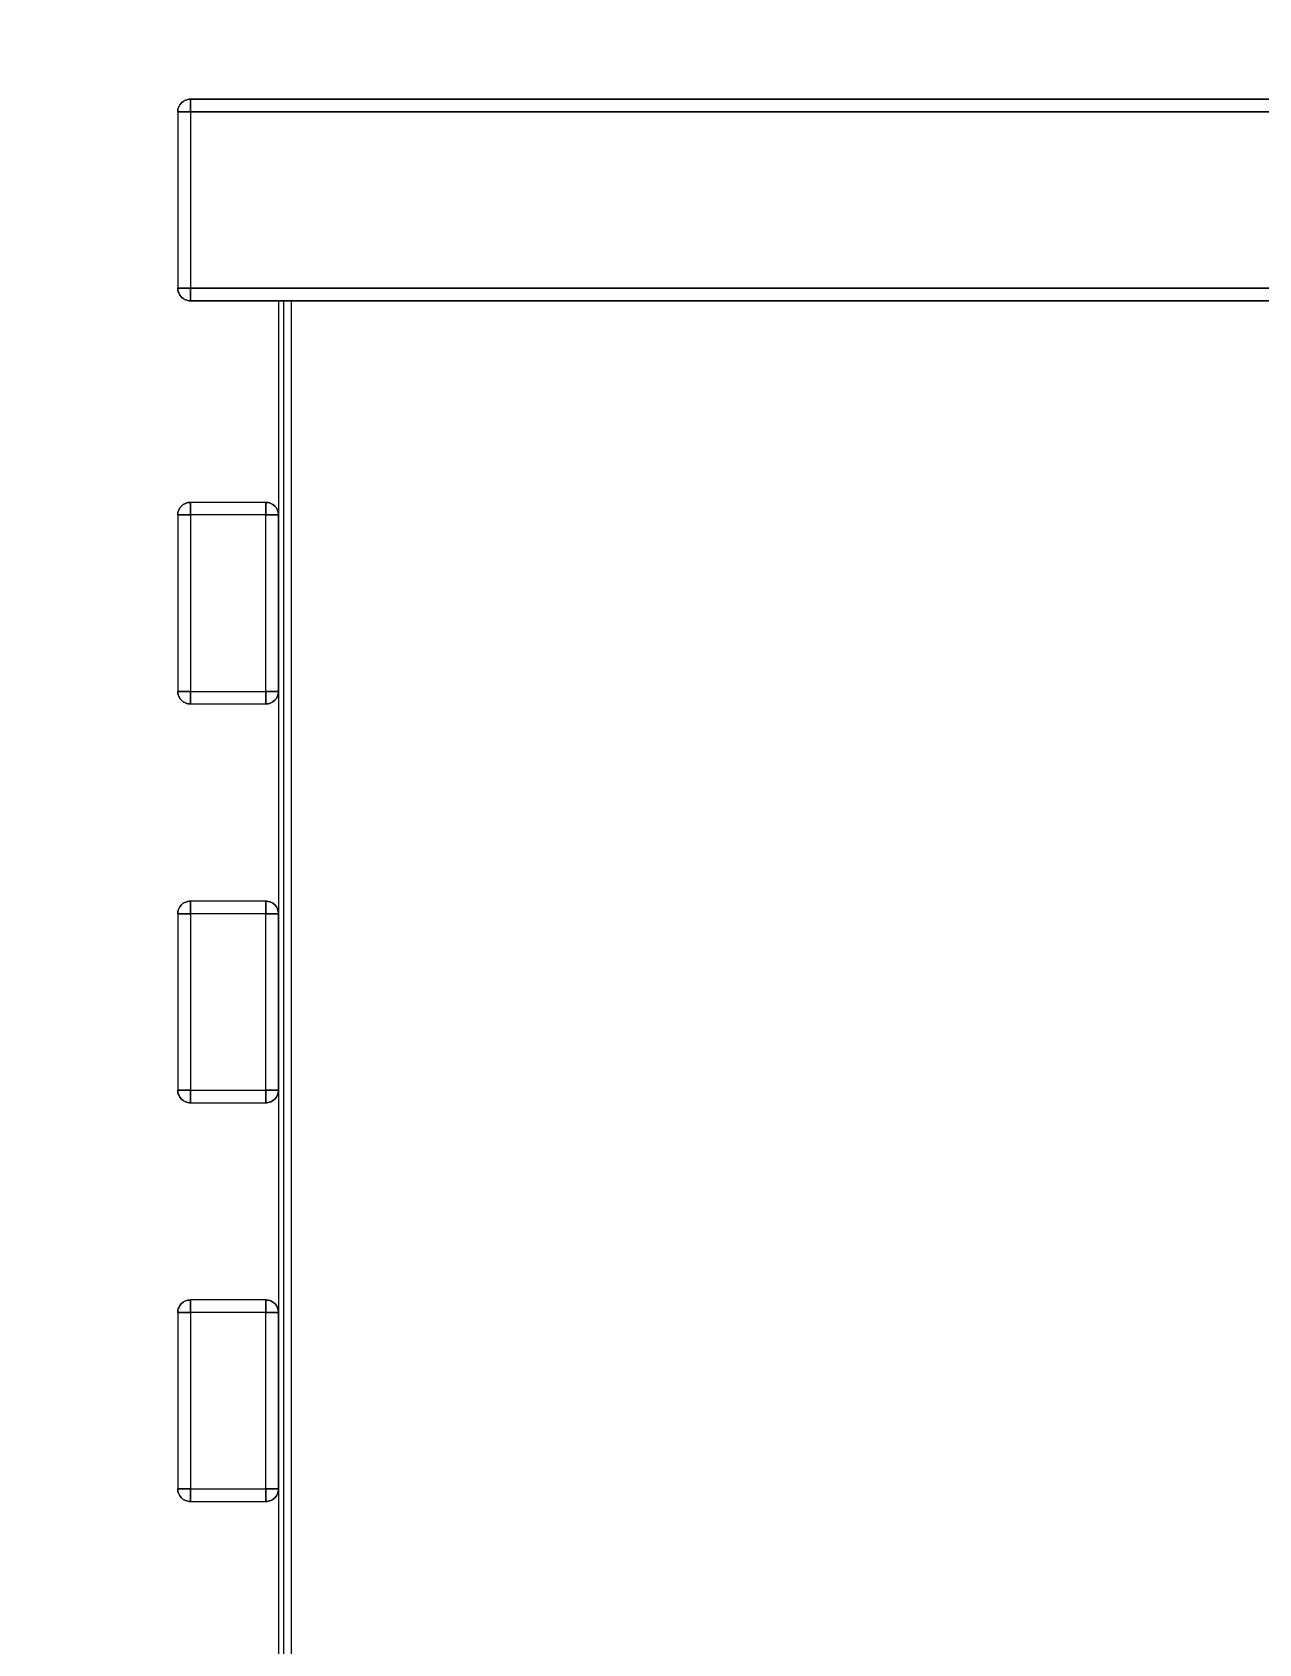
# Model space of a CAD drawing. Header units: millimetres. Extents: x 29385 to 32685, y 14499 to 19141.
# Drawn here: x 30506.2 to 30749.7, y 16735 to 17054.8 of the extents above; entities that cross this region are included whole.
import ezdxf

# ---------------------------------------------------------------- set-up
doc = ezdxf.new("R2010")
doc.units = ezdxf.units.MM
doc.header["$LTSCALE"] = 3
doc.layers.add('SzkicARTUR', color=7, linetype='Continuous', lineweight=35)
doc.layers.add('Warstwa 1', color=7, linetype='Continuous')
doc.styles.get("Standard").update_dxf_attribs({"font": 'arial.ttf'})
doc.dimstyles.new('MATEUSZ', dxfattribs={"dimtxt": 35, "dimasz": 16, "dimexe": 0.18, "dimexo": 0.0625, "dimgap": 0.09, "dimtad": 0, "dimdec": 0, "dimdsep": 46, "dimtxsty": 'Standard', "dimblk": 'DOT', "dimcen": 0.09, "dimse1": 1, "dimse2": 1, "dimadec": 0, "dimazin": 0, "dimtfac": 1, "dimtdec": 0, "dimtofl": 0, "dimtmove": 0, "dimatfit": 3, "dimfxl": 0, "dimtolj": 1, "dimtzin": 0, "dimlwd": 9, "dimlwe": 9, "dimarcsym": 0})

# ---------------------------------------------------------------- blocks, each defined once
blk = doc.blocks.new('_Dot')
at = {"color": 0, "linetype": 'ByBlock', "lineweight": -2}
blk.add_line((-0.5, 0), (-1, 0), dxfattribs=at)
at = {"color": 0, "linetype": 'ByBlock', "const_width": 0.5}
blk.add_lwpolyline([(-0.25, 0, 1), (0.25, 0, 1)], format="xyb", close=True, dxfattribs=at)
blk = doc.blocks.new('*D13')
at = {"layer": 'Defpoints', "color": 0}
for p in [(30985.1, 17241.48), (30535.1, 17021.48), (30985.1, 17021.48)]:
    blk.add_point(p, dxfattribs=at)
at = {"layer": 'SzkicARTUR', "color": 0, "lineweight": 9}
for p, q in [((30551.1, 17241.48), (30720.7, 17241.48)), ((30969.1, 17241.48), (30799.5, 17241.48))]:
    blk.add_line(p, q, dxfattribs=at)
at = {"layer": 'SzkicARTUR', "color": 0, "lineweight": 9, "xscale": 16, "yscale": 16, "zscale": 16, "rotation": 180}
blk.add_blockref('_Dot', (30535.1, 17241.48), dxfattribs=at)
at = {"layer": 'SzkicARTUR', "color": 0, "lineweight": 9, "xscale": 16, "yscale": 16, "zscale": 16}
blk.add_blockref('_Dot', (30985.1, 17241.48), dxfattribs=at)
at = {"layer": 'SzkicARTUR', "color": 0, "insert": (30760.1, 17241.48), "char_height": 35, "attachment_point": 5}
blk.add_mtext('\\A1;450', dxfattribs=at)
blk = doc.blocks.new('*D14')
at = {"layer": 'Defpoints', "color": 0}
for p in [(30537.48, 17041.48), (30329.72, 16181.48), (30557.6, 16181.48)]:
    blk.add_point(p, dxfattribs=at)
at = {"layer": 'SzkicARTUR', "color": 0, "lineweight": 9}
for p, q in [((30329.72, 17025.48), (30329.72, 16650.2)), ((30329.72, 16197.48), (30329.72, 16572.76))]:
    blk.add_line(p, q, dxfattribs=at)
at = {"layer": 'SzkicARTUR', "color": 0, "lineweight": 9, "xscale": 16, "yscale": 16, "zscale": 16}
for p, rotation in [((30329.72, 17041.48), 90), ((30329.72, 16181.48), 270)]:
    blk.add_blockref('_Dot', p, dxfattribs=dict(at, rotation=rotation))
at = {"layer": 'SzkicARTUR', "color": 0, "insert": (30329.72, 16611.48), "char_height": 35, "attachment_point": 5, "rotation": 90}
blk.add_mtext('\\A1;860', dxfattribs=at)

msp = doc.modelspace()

# ---------------------------------------------------------------- linework, layer by layer
at = {"layer": 'Warstwa 1', "lineweight": 15}
for points in [[(30535.1, 17038.98), (30535.1, 17003.98)], [(30537.6, 17038.98), (30535.1, 17038.98)], [(30535.1, 17038.98), (30537.6, 17038.98)], [(30535.1, 17038.98), (30535.1, 17003.98)], [(30537.6, 17038.98), (30535.1, 17038.98)], [(30535.1, 17038.98), (30537.6, 17038.98)], [(30535.1, 17038.98), (30535.1, 17003.98)], [(30535.1, 17038.98), (30535.1, 17003.98)], [(30535.1, 17038.98), (30535.1, 17003.98)], [(30537.6, 17038.98), (30535.1, 17038.98)], [(30535.1, 17038.98), (30537.6, 17038.98)], [(30535.1, 17038.98), (30535.1, 17003.98)], [(30537.6, 17038.98), (30537.6, 17041.48)], [(30537.6, 17041.48), (30942.6, 17041.48)], [(30537.6, 17041.48), (30537.6, 17038.98)], [(30537.6, 17038.98), (30537.6, 17041.48)], [(30982.6, 17041.48), (30537.6, 17041.48)], [(30942.6, 17041.48), (30537.6, 17041.48)], [(30537.6, 17041.48), (30982.6, 17041.48)], [(30537.6, 17041.48), (30537.6, 17038.98)], [(30537.6, 17038.98), (30537.6, 17041.48)], [(30942.6, 17041.48), (30537.6, 17041.48)], [(30942.6, 17041.48), (30537.6, 17041.48)], [(30537.6, 17038.98), (30537.6, 17003.98)], [(30537.6, 17038.98), (30537.6, 17003.98)], [(30537.6, 17038.98), (30942.6, 17038.98)], [(30982.6, 17038.98), (30537.6, 17038.98)], [(30942.6, 17038.98), (30537.6, 17038.98)], [(30537.6, 17038.98), (30982.6, 17038.98)], [(30537.6, 17038.98), (30537.6, 17003.98)], [(30537.6, 17038.98), (30537.6, 17003.98)], [(30537.6, 17038.98), (30537.6, 17003.98)], [(30942.6, 17038.98), (30537.6, 17038.98)], [(30537.6, 17038.98), (30537.6, 17003.98)], [(30942.6, 17038.98), (30537.6, 17038.98)], [(30965.1, 17041.48), (30555.1, 17041.48)], [(30535.1, 17003.98), (30537.6, 17003.98)], [(30537.6, 17003.98), (30535.1, 17003.98)], [(30535.1, 17003.98), (30537.6, 17003.98)], [(30537.6, 17003.98), (30535.1, 17003.98)], [(30535.1, 17003.98), (30537.6, 17003.98)], [(30537.6, 17003.98), (30535.1, 17003.98)], [(30537.6, 17003.98), (30942.6, 17003.98)], [(30537.6, 17003.98), (30537.6, 17001.48)], [(30537.6, 17001.48), (30537.6, 17003.98)], [(30982.6, 17003.98), (30537.6, 17003.98)], [(30537.6, 17003.98), (30982.6, 17003.98)], [(30537.6, 17003.98), (30537.6, 17001.48)], [(30537.6, 17001.48), (30537.6, 17003.98)], [(30942.6, 17003.98), (30537.6, 17003.98)], [(30537.6, 17003.98), (30593.85, 17003.98)], [(30537.6, 17003.98), (30537.6, 17001.48)], [(30537.6, 17001.48), (30537.6, 17003.98)], [(30537.6, 17003.98), (30593.85, 17003.98)], [(30537.6, 17001.48), (30942.6, 17001.48)], [(30982.6, 17001.48), (30537.6, 17001.48)], [(30537.6, 17001.48), (30982.6, 17001.48)], [(30942.6, 17001.48), (30537.6, 17001.48)], [(30537.6, 17001.48), (30575.1, 17001.48)], [(30537.6, 17001.48), (30575.1, 17001.48)], [(30555.1, 17001.48), (30555.1, 16183.98)], [(30555.1, 17001.48), (30555.1, 16183.98)], [(30555.1, 17001.48), (30555.1, 17001.48)], [(30557.6, 17001.48), (30555.1, 17001.48)], [(30555.1, 17001.48), (30557.6, 17001.48)], [(30555.1, 17001.48), (30555.1, 16183.98)], [(30557.6, 17001.48), (30555.1, 17001.48)], [(30555.1, 17001.48), (30555.1, 16183.98)], [(30555.1, 17001.48), (30557.6, 17001.48)], [(30555.1, 17001.48), (30555.1, 17001.48)], [(30555.1, 17001.48), (30555.1, 16183.98)], [(30555.1, 17001.48), (30557.6, 17001.48)], [(30555.1, 17001.48), (30555.1, 16183.98)], [(30557.6, 17001.48), (30555.1, 17001.48)], [(30555.1, 17001.48), (30555.1, 17001.48)], [(30555.1, 17001.48), (30555.1, 17001.48)], [(30555.1, 17001.48), (30556.1, 17001.48)], [(30555.1, 17001.48), (30556.1, 17001.48)], [(30555.1, 17001.48), (30555.1, 16183.98)], [(30555.1, 17001.48), (30555.1, 16183.98)], [(30555.1, 17001.48), (30555.1, 16183.98)], [(30555.1, 17001.48), (30556.1, 17001.48)], [(30555.1, 17001.48), (30555.1, 17001.48)], [(30555.1, 17001.48), (30556.1, 17001.48)], [(30555.1, 17001.48), (30555.1, 16183.98)], [(30555.1, 17001.48), (30555.1, 17001.48)], [(30555.1, 17001.48), (30556.1, 17001.48)], [(30555.1, 17001.48), (30556.1, 17001.48)], [(30555.1, 17001.48), (30555.1, 16183.98)], [(30555.1, 17001.48), (30555.1, 16183.98)], [(30555.1, 17001.48), (30555.1, 16183.98)], [(30555.1, 17001.48), (30555.1, 16183.98)], [(30555.1, 17001.48), (30555.1, 17001.48)], [(30555.1, 17001.48), (30556.1, 17001.48)], [(30555.1, 17001.48), (30556.1, 17001.48)], [(30556.1, 17001.48), (30556.1, 17001.48)], [(30556.1, 17001.48), (30556.1, 16183.98)], [(30556.1, 17001.48), (30556.1, 16183.98)], [(30556.1, 17001.48), (30556.1, 16183.98)], [(30556.1, 17001.48), (30556.1, 17001.48)], [(30556.1, 17001.48), (30556.1, 16183.98)], [(30556.1, 17001.48), (30556.1, 17001.48)], [(30556.1, 17001.48), (30556.1, 16183.98)], [(30556.1, 17001.48), (30556.1, 16183.98)], [(30556.1, 17001.48), (30556.1, 17001.48)], [(30556.1, 17001.48), (30556.1, 16183.98)], [(30556.1, 17001.48), (30556.1, 16183.98)], [(30557.6, 17001.48), (30557.6, 16183.98)], [(30557.6, 17001.48), (30962.6, 17001.48)], [(30557.6, 17001.48), (30557.6, 16183.98)], [(30962.6, 17001.48), (30557.6, 17001.48)], [(30557.6, 17001.48), (30557.6, 16183.98)], [(30557.6, 17001.48), (30962.6, 17001.48)], [(30557.6, 17001.48), (30557.6, 16183.98)], [(30962.6, 17001.48), (30557.6, 17001.48)], [(30557.6, 17001.48), (30557.6, 16183.98)], [(30557.6, 17001.48), (30557.6, 16183.98)], [(30962.6, 17001.48), (30557.6, 17001.48)], [(30557.6, 17001.48), (30962.6, 17001.48)], [(30575.1, 17001.48), (30575.1, 17001.48)], [(30575.1, 17001.48), (30593.85, 17001.48)], [(30593.85, 17001.48), (30575.1, 17001.48)], [(30535.1, 16958.98), (30537.6, 16958.98)], [(30535.1, 16958.98), (30535.1, 16923.98)], [(30535.1, 16958.98), (30535.1, 16923.98)], [(30537.6, 16958.98), (30535.1, 16958.98)], [(30535.1, 16958.98), (30535.1, 16923.98)], [(30537.6, 16958.98), (30535.1, 16958.98)], [(30535.1, 16958.98), (30537.6, 16958.98)], [(30535.1, 16958.98), (30535.1, 16923.98)], [(30535.1, 16958.98), (30535.1, 16923.98)], [(30537.6, 16958.98), (30535.1, 16958.98)], [(30535.1, 16958.98), (30537.6, 16958.98)], [(30535.1, 16958.98), (30535.1, 16923.98)], [(30537.6, 16958.98), (30537.6, 16961.48)], [(30552.6, 16961.48), (30537.6, 16961.48)], [(30537.6, 16961.48), (30537.6, 16958.98)], [(30552.6, 16961.48), (30537.6, 16961.48)], [(30552.6, 16961.48), (30537.6, 16961.48)], [(30537.6, 16961.48), (30537.6, 16958.98)], [(30552.6, 16961.48), (30537.6, 16961.48)], [(30537.6, 16958.98), (30537.6, 16961.48)], [(30552.6, 16961.48), (30537.6, 16961.48)], [(30537.6, 16961.48), (30537.6, 16958.98)], [(30537.6, 16958.98), (30537.6, 16961.48)], [(30552.6, 16961.48), (30537.6, 16961.48)], [(30537.6, 16958.98), (30537.6, 16923.98)], [(30552.6, 16958.98), (30537.6, 16958.98)], [(30537.6, 16958.98), (30537.6, 16923.98)], [(30552.6, 16958.98), (30537.6, 16958.98)], [(30537.6, 16958.98), (30537.6, 16923.98)], [(30552.6, 16958.98), (30537.6, 16958.98)], [(30552.6, 16958.98), (30537.6, 16958.98)], [(30537.6, 16958.98), (30537.6, 16923.98)], [(30537.6, 16958.98), (30537.6, 16923.98)], [(30552.6, 16958.98), (30537.6, 16958.98)], [(30537.6, 16958.98), (30537.6, 16923.98)], [(30552.6, 16958.98), (30537.6, 16958.98)], [(30552.6, 16958.98), (30552.6, 16961.48)], [(30552.6, 16961.48), (30552.6, 16958.98)], [(30552.6, 16958.98), (30552.6, 16961.48)], [(30552.6, 16961.48), (30552.6, 16958.98)], [(30552.6, 16961.48), (30552.6, 16958.98)], [(30552.6, 16958.98), (30552.6, 16961.48)], [(30552.6, 16923.98), (30552.6, 16958.98)], [(30555.1, 16958.98), (30552.6, 16958.98)], [(30552.6, 16958.98), (30555.1, 16958.98)], [(30552.6, 16923.98), (30552.6, 16958.98)], [(30555.1, 16958.98), (30552.6, 16958.98)], [(30552.6, 16923.98), (30552.6, 16958.98)], [(30552.6, 16923.98), (30552.6, 16958.98)], [(30552.6, 16958.98), (30555.1, 16958.98)], [(30552.6, 16958.98), (30555.1, 16958.98)], [(30552.6, 16923.98), (30552.6, 16958.98)], [(30552.6, 16923.98), (30552.6, 16958.98)], [(30555.1, 16958.98), (30552.6, 16958.98)], [(30555.1, 16923.98), (30555.1, 16958.98)], [(30555.1, 16923.98), (30555.1, 16958.98)], [(30555.1, 16923.98), (30555.1, 16958.98)], [(30555.1, 16923.98), (30555.1, 16958.98)], [(30555.1, 16923.98), (30555.1, 16958.98)], [(30555.1, 16923.98), (30555.1, 16958.98)], [(30537.6, 16923.98), (30535.1, 16923.98)], [(30535.1, 16923.98), (30537.6, 16923.98)], [(30535.1, 16923.98), (30537.6, 16923.98)], [(30537.6, 16923.98), (30535.1, 16923.98)], [(30535.1, 16923.98), (30537.6, 16923.98)], [(30537.6, 16923.98), (30535.1, 16923.98)], [(30537.6, 16923.98), (30537.6, 16921.48)], [(30537.6, 16923.98), (30552.6, 16923.98)], [(30537.6, 16923.98), (30552.6, 16923.98)], [(30537.6, 16921.48), (30537.6, 16923.98)], [(30537.6, 16923.98), (30537.6, 16921.48)], [(30537.6, 16923.98), (30552.6, 16923.98)], [(30537.6, 16921.48), (30537.6, 16923.98)], [(30537.6, 16923.98), (30552.6, 16923.98)], [(30537.6, 16923.98), (30552.6, 16923.98)], [(30537.6, 16921.48), (30537.6, 16923.98)], [(30537.6, 16923.98), (30537.6, 16921.48)], [(30537.6, 16923.98), (30552.6, 16923.98)], [(30552.6, 16921.48), (30552.6, 16923.98)], [(30555.1, 16923.98), (30552.6, 16923.98)], [(30552.6, 16923.98), (30552.6, 16921.48)], [(30552.6, 16923.98), (30555.1, 16923.98)], [(30552.6, 16921.48), (30552.6, 16923.98)], [(30552.6, 16923.98), (30555.1, 16923.98)], [(30552.6, 16923.98), (30552.6, 16921.48)], [(30555.1, 16923.98), (30552.6, 16923.98)], [(30555.1, 16923.98), (30552.6, 16923.98)], [(30552.6, 16923.98), (30552.6, 16921.48)], [(30552.6, 16923.98), (30555.1, 16923.98)], [(30552.6, 16921.48), (30552.6, 16923.98)], [(30537.6, 16921.48), (30552.6, 16921.48)], [(30537.6, 16921.48), (30552.6, 16921.48)], [(30537.6, 16921.48), (30552.6, 16921.48)], [(30537.6, 16921.48), (30552.6, 16921.48)], [(30537.6, 16921.48), (30552.6, 16921.48)], [(30537.6, 16921.48), (30552.6, 16921.48)], [(30537.6, 16879.84), (30537.6, 16882.35)], [(30552.6, 16882.35), (30537.6, 16882.35)], [(30552.6, 16882.35), (30537.6, 16882.35)], [(30537.6, 16882.35), (30537.6, 16879.84)], [(30537.6, 16879.84), (30537.6, 16882.35)], [(30552.6, 16882.35), (30537.6, 16882.35)], [(30552.6, 16882.35), (30537.6, 16882.35)], [(30537.6, 16882.35), (30537.6, 16879.84)], [(30537.6, 16879.84), (30537.6, 16882.35)], [(30552.6, 16882.35), (30537.6, 16882.35)], [(30552.6, 16882.35), (30537.6, 16882.35)], [(30537.6, 16882.35), (30537.6, 16879.84)], [(30552.6, 16882.35), (30552.6, 16879.84)], [(30552.6, 16879.84), (30552.6, 16882.35)], [(30552.6, 16882.35), (30552.6, 16879.84)], [(30552.6, 16879.84), (30552.6, 16882.35)], [(30552.6, 16882.35), (30552.6, 16879.84)], [(30552.6, 16879.84), (30552.6, 16882.35)], [(30537.6, 16879.84), (30535.1, 16879.84)], [(30535.1, 16879.84), (30535.1, 16844.84)], [(30535.1, 16879.84), (30535.1, 16844.84)], [(30535.1, 16879.84), (30537.6, 16879.84)], [(30535.1, 16879.84), (30537.6, 16879.84)], [(30535.1, 16879.84), (30535.1, 16844.84)], [(30535.1, 16879.84), (30535.1, 16844.84)], [(30537.6, 16879.84), (30535.1, 16879.84)], [(30535.1, 16879.84), (30535.1, 16844.84)], [(30537.6, 16879.84), (30535.1, 16879.84)], [(30535.1, 16879.84), (30537.6, 16879.84)], [(30535.1, 16879.84), (30535.1, 16844.84)], [(30552.6, 16879.84), (30537.6, 16879.84)], [(30537.6, 16879.84), (30537.6, 16844.84)], [(30552.6, 16879.84), (30537.6, 16879.84)], [(30537.6, 16879.84), (30537.6, 16844.84)], [(30552.6, 16879.84), (30537.6, 16879.84)], [(30537.6, 16879.84), (30537.6, 16844.84)], [(30552.6, 16879.84), (30537.6, 16879.84)], [(30537.6, 16879.84), (30537.6, 16844.84)], [(30537.6, 16879.84), (30537.6, 16844.84)], [(30552.6, 16879.84), (30537.6, 16879.84)], [(30552.6, 16879.84), (30537.6, 16879.84)], [(30537.6, 16879.84), (30537.6, 16844.84)], [(30552.6, 16879.84), (30555.1, 16879.84)], [(30552.6, 16844.84), (30552.6, 16879.84)], [(30555.1, 16879.84), (30552.6, 16879.84)], [(30552.6, 16844.84), (30552.6, 16879.84)], [(30552.6, 16844.84), (30552.6, 16879.84)], [(30552.6, 16879.84), (30555.1, 16879.84)], [(30555.1, 16879.84), (30552.6, 16879.84)], [(30552.6, 16844.84), (30552.6, 16879.84)], [(30552.6, 16879.84), (30555.1, 16879.84)], [(30555.1, 16879.84), (30552.6, 16879.84)], [(30552.6, 16844.84), (30552.6, 16879.84)], [(30552.6, 16844.84), (30552.6, 16879.84)], [(30555.1, 16844.84), (30555.1, 16879.84)], [(30555.1, 16844.84), (30555.1, 16879.84)], [(30555.1, 16844.84), (30555.1, 16879.84)], [(30555.1, 16844.84), (30555.1, 16879.84)], [(30555.1, 16844.84), (30555.1, 16879.84)], [(30555.1, 16844.84), (30555.1, 16879.84)], [(30535.1, 16844.84), (30537.6, 16844.84)], [(30537.6, 16844.84), (30535.1, 16844.84)], [(30535.1, 16844.84), (30537.6, 16844.84)], [(30537.6, 16844.84), (30535.1, 16844.84)], [(30535.1, 16844.84), (30537.6, 16844.84)], [(30537.6, 16844.84), (30535.1, 16844.84)], [(30537.6, 16844.84), (30552.6, 16844.84)], [(30537.6, 16844.84), (30552.6, 16844.84)], [(30537.6, 16842.34), (30537.6, 16844.84)], [(30537.6, 16844.84), (30537.6, 16842.34)], [(30537.6, 16844.84), (30537.6, 16842.34)], [(30537.6, 16844.84), (30552.6, 16844.84)], [(30537.6, 16844.84), (30552.6, 16844.84)], [(30537.6, 16842.34), (30537.6, 16844.84)], [(30537.6, 16844.84), (30537.6, 16842.34)], [(30537.6, 16842.34), (30537.6, 16844.84)], [(30537.6, 16844.84), (30552.6, 16844.84)], [(30537.6, 16844.84), (30552.6, 16844.84)], [(30552.6, 16844.84), (30555.1, 16844.84)], [(30552.6, 16842.34), (30552.6, 16844.84)], [(30555.1, 16844.84), (30552.6, 16844.84)], [(30552.6, 16844.84), (30552.6, 16842.34)], [(30555.1, 16844.84), (30552.6, 16844.84)], [(30552.6, 16842.34), (30552.6, 16844.84)], [(30552.6, 16844.84), (30555.1, 16844.84)], [(30552.6, 16844.84), (30552.6, 16842.34)], [(30552.6, 16844.84), (30552.6, 16842.34)], [(30555.1, 16844.84), (30552.6, 16844.84)], [(30552.6, 16844.84), (30555.1, 16844.84)], [(30552.6, 16842.34), (30552.6, 16844.84)], [(30537.6, 16842.34), (30552.6, 16842.34)], [(30537.6, 16842.34), (30552.6, 16842.34)], [(30537.6, 16842.34), (30552.6, 16842.34)], [(30537.6, 16842.34), (30552.6, 16842.34)], [(30537.6, 16842.34), (30552.6, 16842.34)], [(30537.6, 16842.34), (30552.6, 16842.34)], [(30552.6, 16803.21), (30537.6, 16803.21)], [(30552.6, 16803.21), (30537.6, 16803.21)], [(30537.6, 16803.21), (30537.6, 16800.71)], [(30537.6, 16800.71), (30537.6, 16803.21)], [(30537.6, 16800.71), (30537.6, 16803.21)], [(30552.6, 16803.21), (30537.6, 16803.21)], [(30552.6, 16803.21), (30537.6, 16803.21)], [(30537.6, 16803.21), (30537.6, 16800.71)], [(30537.6, 16803.21), (30537.6, 16800.71)], [(30552.6, 16803.21), (30537.6, 16803.21)], [(30537.6, 16800.71), (30537.6, 16803.21)], [(30552.6, 16803.21), (30537.6, 16803.21)], [(30552.6, 16800.71), (30552.6, 16803.21)], [(30552.6, 16803.21), (30552.6, 16800.71)], [(30552.6, 16803.21), (30552.6, 16800.71)], [(30552.6, 16800.71), (30552.6, 16803.21)], [(30552.6, 16800.71), (30552.6, 16803.21)], [(30552.6, 16803.21), (30552.6, 16800.71)], [(30535.1, 16800.71), (30535.1, 16765.71)], [(30535.1, 16800.71), (30537.6, 16800.71)], [(30535.1, 16800.71), (30535.1, 16765.71)], [(30537.6, 16800.71), (30535.1, 16800.71)], [(30535.1, 16800.71), (30537.6, 16800.71)], [(30535.1, 16800.71), (30535.1, 16765.71)], [(30537.6, 16800.71), (30535.1, 16800.71)], [(30535.1, 16800.71), (30535.1, 16765.71)], [(30537.6, 16800.71), (30535.1, 16800.71)], [(30535.1, 16800.71), (30535.1, 16765.71)], [(30535.1, 16800.71), (30535.1, 16765.71)], [(30535.1, 16800.71), (30537.6, 16800.71)], [(30552.6, 16800.71), (30537.6, 16800.71)], [(30537.6, 16800.71), (30537.6, 16765.71)], [(30552.6, 16800.71), (30537.6, 16800.71)], [(30537.6, 16800.71), (30537.6, 16765.71)], [(30537.6, 16800.71), (30537.6, 16765.71)], [(30552.6, 16800.71), (30537.6, 16800.71)], [(30537.6, 16800.71), (30537.6, 16765.71)], [(30552.6, 16800.71), (30537.6, 16800.71)], [(30552.6, 16800.71), (30537.6, 16800.71)], [(30537.6, 16800.71), (30537.6, 16765.71)], [(30537.6, 16800.71), (30537.6, 16765.71)], [(30552.6, 16800.71), (30537.6, 16800.71)], [(30555.1, 16800.71), (30552.6, 16800.71)], [(30552.6, 16765.71), (30552.6, 16800.71)], [(30552.6, 16765.71), (30552.6, 16800.71)], [(30552.6, 16800.71), (30555.1, 16800.71)], [(30552.6, 16765.71), (30552.6, 16800.71)], [(30552.6, 16800.71), (30555.1, 16800.71)], [(30552.6, 16765.71), (30552.6, 16800.71)], [(30555.1, 16800.71), (30552.6, 16800.71)], [(30552.6, 16765.71), (30552.6, 16800.71)], [(30555.1, 16800.71), (30552.6, 16800.71)], [(30552.6, 16800.71), (30555.1, 16800.71)], [(30552.6, 16765.71), (30552.6, 16800.71)], [(30555.1, 16765.71), (30555.1, 16800.71)], [(30555.1, 16765.71), (30555.1, 16800.71)], [(30555.1, 16765.71), (30555.1, 16800.71)], [(30555.1, 16765.71), (30555.1, 16800.71)], [(30555.1, 16765.71), (30555.1, 16800.71)], [(30555.1, 16765.71), (30555.1, 16800.71)], [(30535.1, 16765.71), (30537.6, 16765.71)], [(30537.6, 16765.71), (30535.1, 16765.71)], [(30537.6, 16765.71), (30535.1, 16765.71)], [(30535.1, 16765.71), (30537.6, 16765.71)], [(30537.6, 16765.71), (30535.1, 16765.71)], [(30535.1, 16765.71), (30537.6, 16765.71)], [(30537.6, 16765.71), (30552.6, 16765.71)], [(30537.6, 16765.71), (30537.6, 16763.21)], [(30537.6, 16763.21), (30537.6, 16765.71)], [(30537.6, 16765.71), (30552.6, 16765.71)], [(30537.6, 16763.21), (30537.6, 16765.71)], [(30537.6, 16765.71), (30552.6, 16765.71)], [(30537.6, 16765.71), (30537.6, 16763.21)], [(30537.6, 16765.71), (30552.6, 16765.71)], [(30537.6, 16765.71), (30552.6, 16765.71)], [(30537.6, 16765.71), (30552.6, 16765.71)], [(30537.6, 16763.21), (30537.6, 16765.71)], [(30537.6, 16765.71), (30537.6, 16763.21)], [(30552.6, 16765.71), (30555.1, 16765.71)], [(30552.6, 16763.21), (30552.6, 16765.71)], [(30555.1, 16765.71), (30552.6, 16765.71)], [(30552.6, 16765.71), (30552.6, 16763.21)], [(30555.1, 16765.71), (30552.6, 16765.71)], [(30552.6, 16765.71), (30552.6, 16763.21)], [(30552.6, 16765.71), (30555.1, 16765.71)], [(30552.6, 16763.21), (30552.6, 16765.71)], [(30552.6, 16765.71), (30555.1, 16765.71)], [(30552.6, 16763.21), (30552.6, 16765.71)], [(30555.1, 16765.71), (30552.6, 16765.71)], [(30552.6, 16765.71), (30552.6, 16763.21)], [(30537.6, 16763.21), (30552.6, 16763.21)], [(30537.6, 16763.21), (30552.6, 16763.21)], [(30537.6, 16763.21), (30552.6, 16763.21)], [(30537.6, 16763.21), (30552.6, 16763.21)], [(30537.6, 16763.21), (30552.6, 16763.21)], [(30537.6, 16763.21), (30552.6, 16763.21)]]:
    msp.add_lwpolyline(points, dxfattribs=at)
for points, knots in [([(30535.1, 17038.98), (30535.1, 17039.3), (30535.17, 17039.62), (30535.3, 17039.94), (30535.56, 17040.57), (30536.01, 17041.02), (30536.65, 17041.28), (30536.97, 17041.42), (30537.28, 17041.48), (30537.6, 17041.48)], [0, 0, 0, 0, 1, 1, 1, 2, 2, 2, 3, 3, 3, 3]), ([(30537.6, 17041.48), (30537.28, 17041.48), (30536.97, 17041.42), (30536.65, 17041.28), (30536.01, 17041.02), (30535.56, 17040.57), (30535.3, 17039.94), (30535.17, 17039.62), (30535.1, 17039.3), (30535.1, 17038.98)], [0, 0, 0, 0, 1, 1, 1, 2, 2, 2, 3, 3, 3, 3]), ([(30535.1, 17038.98), (30535.1, 17039.3), (30535.17, 17039.62), (30535.3, 17039.94), (30535.56, 17040.57), (30536.01, 17041.02), (30536.65, 17041.28), (30536.97, 17041.42), (30537.28, 17041.48), (30537.6, 17041.48)], [0, 0, 0, 0, 1, 1, 1, 2, 2, 2, 3, 3, 3, 3]), ([(30537.6, 17041.48), (30537.28, 17041.48), (30536.97, 17041.42), (30536.65, 17041.28), (30536.01, 17041.02), (30535.56, 17040.57), (30535.3, 17039.94), (30535.17, 17039.62), (30535.1, 17039.3), (30535.1, 17038.98)], [0, 0, 0, 0, 1, 1, 1, 2, 2, 2, 3, 3, 3, 3]), ([(30535.1, 17038.98), (30535.1, 17039.3), (30535.17, 17039.62), (30535.3, 17039.94), (30535.56, 17040.57), (30536.01, 17041.02), (30536.65, 17041.28), (30536.97, 17041.42), (30537.28, 17041.48), (30537.6, 17041.48)], [0, 0, 0, 0, 1, 1, 1, 2, 2, 2, 3, 3, 3, 3]), ([(30537.6, 17041.48), (30537.28, 17041.48), (30536.97, 17041.42), (30536.65, 17041.28), (30536.01, 17041.02), (30535.56, 17040.57), (30535.3, 17039.94), (30535.17, 17039.62), (30535.1, 17039.3), (30535.1, 17038.98)], [0, 0, 0, 0, 1, 1, 1, 2, 2, 2, 3, 3, 3, 3]), ([(30537.6, 17041.48), (30537.6, 17041.48), (30537.6, 17041.47), (30537.6, 17041.46), (30537.6, 17041.46), (30537.6, 17041.45), (30537.6, 17041.44), (30537.6, 17041.42), (30537.6, 17041.42), (30537.6, 17041.4), (30537.6, 17041.38), (30537.6, 17041.33), (30537.6, 17041.3), (30537.6, 17041.23), (30537.6, 17041.21), (30537.6, 17041.17), (30537.6, 17041.09), (30537.6, 17040.9), (30537.6, 17040.75), (30537.6, 17040.46), (30537.6, 17040.32), (30537.6, 17040.1), (30537.6, 17039.8), (30537.6, 17039.33), (30537.6, 17038.98)], [0, 0, 0, 0, 1, 1, 1, 2, 2, 2, 3, 3, 3, 4, 4, 4, 5, 5, 5, 6, 6, 6, 7, 7, 7, 8, 8, 8, 8]), ([(30537.6, 17001.48), (30537.28, 17001.48), (30536.97, 17001.55), (30536.65, 17001.68), (30536.01, 17001.94), (30535.56, 17002.39), (30535.3, 17003.03), (30535.17, 17003.34), (30535.1, 17003.66), (30535.1, 17003.98)], [0, 0, 0, 0, 1, 1, 1, 2, 2, 2, 3, 3, 3, 3]), ([(30535.1, 17003.98), (30535.1, 17003.66), (30535.17, 17003.34), (30535.3, 17003.03), (30535.56, 17002.39), (30536.01, 17001.94), (30536.65, 17001.68), (30536.97, 17001.55), (30537.28, 17001.48), (30537.6, 17001.48)], [0, 0, 0, 0, 1, 1, 1, 2, 2, 2, 3, 3, 3, 3]), ([(30537.6, 17001.48), (30537.28, 17001.48), (30536.97, 17001.55), (30536.65, 17001.68), (30536.01, 17001.94), (30535.56, 17002.39), (30535.3, 17003.03), (30535.17, 17003.34), (30535.1, 17003.66), (30535.1, 17003.98)], [0, 0, 0, 0, 1, 1, 1, 2, 2, 2, 3, 3, 3, 3]), ([(30535.1, 17003.98), (30535.1, 17003.66), (30535.17, 17003.34), (30535.3, 17003.03), (30535.56, 17002.39), (30536.01, 17001.94), (30536.65, 17001.68), (30536.97, 17001.55), (30537.28, 17001.48), (30537.6, 17001.48)], [0, 0, 0, 0, 1, 1, 1, 2, 2, 2, 3, 3, 3, 3]), ([(30537.6, 17001.48), (30537.28, 17001.48), (30536.97, 17001.55), (30536.65, 17001.68), (30536.01, 17001.94), (30535.56, 17002.39), (30535.3, 17003.03), (30535.17, 17003.34), (30535.1, 17003.66), (30535.1, 17003.98)], [0, 0, 0, 0, 1, 1, 1, 2, 2, 2, 3, 3, 3, 3]), ([(30535.1, 17003.98), (30535.1, 17003.66), (30535.17, 17003.34), (30535.3, 17003.03), (30535.56, 17002.39), (30536.01, 17001.94), (30536.65, 17001.68), (30536.97, 17001.55), (30537.28, 17001.48), (30537.6, 17001.48)], [0, 0, 0, 0, 1, 1, 1, 2, 2, 2, 3, 3, 3, 3]), ([(30555.1, 17001.48), (30555.1, 17001.48), (30965.1, 17001.48), (30965.1, 17001.48), (30965.1, 17001.48), (30555.1, 17001.48), (30555.1, 17001.48)], [0, 0, 0, 0, 1, 1, 1, 2, 2, 2, 2]), ([(30555.1, 17001.48), (30555.1, 17001.48), (30965.1, 17001.48), (30965.1, 17001.48), (30965.1, 17001.48), (30555.1, 17001.48), (30555.1, 17001.48)], [0, 0, 0, 0, 1, 1, 1, 2, 2, 2, 2]), ([(30537.6, 16961.48), (30537.28, 16961.48), (30536.97, 16961.42), (30536.65, 16961.28), (30536.01, 16961.02), (30535.56, 16960.57), (30535.3, 16959.94), (30535.17, 16959.62), (30535.1, 16959.3), (30535.1, 16958.98)], [0, 0, 0, 0, 1, 1, 1, 2, 2, 2, 3, 3, 3, 3]), ([(30535.1, 16958.98), (30535.1, 16959.3), (30535.17, 16959.62), (30535.3, 16959.94), (30535.56, 16960.57), (30536.01, 16961.02), (30536.65, 16961.28), (30536.97, 16961.42), (30537.28, 16961.48), (30537.6, 16961.48)], [0, 0, 0, 0, 1, 1, 1, 2, 2, 2, 3, 3, 3, 3]), ([(30537.6, 16961.48), (30537.28, 16961.48), (30536.97, 16961.42), (30536.65, 16961.28), (30536.01, 16961.02), (30535.56, 16960.57), (30535.3, 16959.94), (30535.17, 16959.62), (30535.1, 16959.3), (30535.1, 16958.98)], [0, 0, 0, 0, 1, 1, 1, 2, 2, 2, 3, 3, 3, 3]), ([(30535.1, 16958.98), (30535.1, 16959.3), (30535.17, 16959.62), (30535.3, 16959.94), (30535.56, 16960.57), (30536.01, 16961.02), (30536.65, 16961.28), (30536.97, 16961.42), (30537.28, 16961.48), (30537.6, 16961.48)], [0, 0, 0, 0, 1, 1, 1, 2, 2, 2, 3, 3, 3, 3]), ([(30535.1, 16958.98), (30535.1, 16959.3), (30535.17, 16959.62), (30535.3, 16959.94), (30535.56, 16960.57), (30536.01, 16961.02), (30536.65, 16961.28), (30536.97, 16961.42), (30537.28, 16961.48), (30537.6, 16961.48)], [0, 0, 0, 0, 1, 1, 1, 2, 2, 2, 3, 3, 3, 3]), ([(30537.6, 16961.48), (30537.28, 16961.48), (30536.97, 16961.42), (30536.65, 16961.28), (30536.01, 16961.02), (30535.56, 16960.57), (30535.3, 16959.94), (30535.17, 16959.62), (30535.1, 16959.3), (30535.1, 16958.98)], [0, 0, 0, 0, 1, 1, 1, 2, 2, 2, 3, 3, 3, 3]), ([(30552.6, 16961.48), (30552.92, 16961.48), (30553.24, 16961.42), (30553.56, 16961.28), (30554.19, 16961.02), (30554.64, 16960.57), (30554.91, 16959.94), (30555.04, 16959.62), (30555.1, 16959.3), (30555.1, 16958.98)], [0, 0, 0, 0, 1, 1, 1, 2, 2, 2, 3, 3, 3, 3]), ([(30555.1, 16958.98), (30555.1, 16959.3), (30555.04, 16959.62), (30554.91, 16959.94), (30554.64, 16960.57), (30554.19, 16961.02), (30553.56, 16961.28), (30553.24, 16961.42), (30552.92, 16961.48), (30552.6, 16961.48)], [0, 0, 0, 0, 1, 1, 1, 2, 2, 2, 3, 3, 3, 3]), ([(30552.6, 16961.48), (30552.92, 16961.48), (30553.24, 16961.42), (30553.56, 16961.28), (30554.19, 16961.02), (30554.64, 16960.57), (30554.91, 16959.94), (30555.04, 16959.62), (30555.1, 16959.3), (30555.1, 16958.98)], [0, 0, 0, 0, 1, 1, 1, 2, 2, 2, 3, 3, 3, 3]), ([(30555.1, 16958.98), (30555.1, 16959.3), (30555.04, 16959.62), (30554.91, 16959.94), (30554.64, 16960.57), (30554.19, 16961.02), (30553.56, 16961.28), (30553.24, 16961.42), (30552.92, 16961.48), (30552.6, 16961.48)], [0, 0, 0, 0, 1, 1, 1, 2, 2, 2, 3, 3, 3, 3]), ([(30555.1, 16958.98), (30555.1, 16959.3), (30555.04, 16959.62), (30554.91, 16959.94), (30554.64, 16960.57), (30554.19, 16961.02), (30553.56, 16961.28), (30553.24, 16961.42), (30552.92, 16961.48), (30552.6, 16961.48)], [0, 0, 0, 0, 1, 1, 1, 2, 2, 2, 3, 3, 3, 3]), ([(30552.6, 16961.48), (30552.92, 16961.48), (30553.24, 16961.42), (30553.56, 16961.28), (30554.19, 16961.02), (30554.64, 16960.57), (30554.91, 16959.94), (30555.04, 16959.62), (30555.1, 16959.3), (30555.1, 16958.98)], [0, 0, 0, 0, 1, 1, 1, 2, 2, 2, 3, 3, 3, 3]), ([(30535.1, 16923.98), (30535.1, 16923.66), (30535.17, 16923.34), (30535.3, 16923.03), (30535.56, 16922.39), (30536.01, 16921.94), (30536.65, 16921.68), (30536.97, 16921.55), (30537.28, 16921.48), (30537.6, 16921.48)], [0, 0, 0, 0, 1, 1, 1, 2, 2, 2, 3, 3, 3, 3]), ([(30537.6, 16921.48), (30537.28, 16921.48), (30536.97, 16921.55), (30536.65, 16921.68), (30536.01, 16921.94), (30535.56, 16922.39), (30535.3, 16923.03), (30535.17, 16923.34), (30535.1, 16923.66), (30535.1, 16923.98)], [0, 0, 0, 0, 1, 1, 1, 2, 2, 2, 3, 3, 3, 3]), ([(30537.6, 16921.48), (30537.28, 16921.48), (30536.97, 16921.55), (30536.65, 16921.68), (30536.01, 16921.94), (30535.56, 16922.39), (30535.3, 16923.03), (30535.17, 16923.34), (30535.1, 16923.66), (30535.1, 16923.98)], [0, 0, 0, 0, 1, 1, 1, 2, 2, 2, 3, 3, 3, 3]), ([(30535.1, 16923.98), (30535.1, 16923.66), (30535.17, 16923.34), (30535.3, 16923.03), (30535.56, 16922.39), (30536.01, 16921.94), (30536.65, 16921.68), (30536.97, 16921.55), (30537.28, 16921.48), (30537.6, 16921.48)], [0, 0, 0, 0, 1, 1, 1, 2, 2, 2, 3, 3, 3, 3]), ([(30535.1, 16923.98), (30535.1, 16923.66), (30535.17, 16923.34), (30535.3, 16923.03), (30535.56, 16922.39), (30536.01, 16921.94), (30536.65, 16921.68), (30536.97, 16921.55), (30537.28, 16921.48), (30537.6, 16921.48)], [0, 0, 0, 0, 1, 1, 1, 2, 2, 2, 3, 3, 3, 3]), ([(30537.6, 16921.48), (30537.28, 16921.48), (30536.97, 16921.55), (30536.65, 16921.68), (30536.01, 16921.94), (30535.56, 16922.39), (30535.3, 16923.03), (30535.17, 16923.34), (30535.1, 16923.66), (30535.1, 16923.98)], [0, 0, 0, 0, 1, 1, 1, 2, 2, 2, 3, 3, 3, 3]), ([(30552.6, 16921.48), (30552.92, 16921.48), (30553.24, 16921.55), (30553.56, 16921.68), (30554.19, 16921.94), (30554.64, 16922.39), (30554.91, 16923.03), (30555.04, 16923.34), (30555.1, 16923.66), (30555.1, 16923.98)], [0, 0, 0, 0, 1, 1, 1, 2, 2, 2, 3, 3, 3, 3]), ([(30555.1, 16923.98), (30555.1, 16923.66), (30555.04, 16923.34), (30554.91, 16923.03), (30554.64, 16922.39), (30554.19, 16921.94), (30553.56, 16921.68), (30553.24, 16921.55), (30552.92, 16921.48), (30552.6, 16921.48)], [0, 0, 0, 0, 1, 1, 1, 2, 2, 2, 3, 3, 3, 3]), ([(30555.1, 16923.98), (30555.1, 16923.66), (30555.04, 16923.34), (30554.91, 16923.03), (30554.64, 16922.39), (30554.19, 16921.94), (30553.56, 16921.68), (30553.24, 16921.55), (30552.92, 16921.48), (30552.6, 16921.48)], [0, 0, 0, 0, 1, 1, 1, 2, 2, 2, 3, 3, 3, 3]), ([(30552.6, 16921.48), (30552.92, 16921.48), (30553.24, 16921.55), (30553.56, 16921.68), (30554.19, 16921.94), (30554.64, 16922.39), (30554.91, 16923.03), (30555.04, 16923.34), (30555.1, 16923.66), (30555.1, 16923.98)], [0, 0, 0, 0, 1, 1, 1, 2, 2, 2, 3, 3, 3, 3]), ([(30552.6, 16921.48), (30552.92, 16921.48), (30553.24, 16921.55), (30553.56, 16921.68), (30554.19, 16921.94), (30554.64, 16922.39), (30554.91, 16923.03), (30555.04, 16923.34), (30555.1, 16923.66), (30555.1, 16923.98)], [0, 0, 0, 0, 1, 1, 1, 2, 2, 2, 3, 3, 3, 3]), ([(30555.1, 16923.98), (30555.1, 16923.66), (30555.04, 16923.34), (30554.91, 16923.03), (30554.64, 16922.39), (30554.19, 16921.94), (30553.56, 16921.68), (30553.24, 16921.55), (30552.92, 16921.48), (30552.6, 16921.48)], [0, 0, 0, 0, 1, 1, 1, 2, 2, 2, 3, 3, 3, 3]), ([(30537.6, 16882.35), (30537.28, 16882.35), (30536.97, 16882.28), (30536.65, 16882.15), (30536.01, 16881.88), (30535.56, 16881.43), (30535.3, 16880.8), (30535.17, 16880.48), (30535.1, 16880.16), (30535.1, 16879.84)], [0, 0, 0, 0, 1, 1, 1, 2, 2, 2, 3, 3, 3, 3]), ([(30535.1, 16879.84), (30535.1, 16880.16), (30535.17, 16880.48), (30535.3, 16880.8), (30535.56, 16881.43), (30536.01, 16881.88), (30536.65, 16882.15), (30536.97, 16882.28), (30537.28, 16882.35), (30537.6, 16882.35)], [0, 0, 0, 0, 1, 1, 1, 2, 2, 2, 3, 3, 3, 3]), ([(30537.6, 16882.35), (30537.28, 16882.35), (30536.97, 16882.28), (30536.65, 16882.15), (30536.01, 16881.88), (30535.56, 16881.43), (30535.3, 16880.8), (30535.17, 16880.48), (30535.1, 16880.16), (30535.1, 16879.84)], [0, 0, 0, 0, 1, 1, 1, 2, 2, 2, 3, 3, 3, 3]), ([(30535.1, 16879.84), (30535.1, 16880.16), (30535.17, 16880.48), (30535.3, 16880.8), (30535.56, 16881.43), (30536.01, 16881.88), (30536.65, 16882.15), (30536.97, 16882.28), (30537.28, 16882.35), (30537.6, 16882.35)], [0, 0, 0, 0, 1, 1, 1, 2, 2, 2, 3, 3, 3, 3]), ([(30537.6, 16882.35), (30537.28, 16882.35), (30536.97, 16882.28), (30536.65, 16882.15), (30536.01, 16881.88), (30535.56, 16881.43), (30535.3, 16880.8), (30535.17, 16880.48), (30535.1, 16880.16), (30535.1, 16879.84)], [0, 0, 0, 0, 1, 1, 1, 2, 2, 2, 3, 3, 3, 3]), ([(30535.1, 16879.84), (30535.1, 16880.16), (30535.17, 16880.48), (30535.3, 16880.8), (30535.56, 16881.43), (30536.01, 16881.88), (30536.65, 16882.15), (30536.97, 16882.28), (30537.28, 16882.35), (30537.6, 16882.35)], [0, 0, 0, 0, 1, 1, 1, 2, 2, 2, 3, 3, 3, 3]), ([(30555.1, 16879.84), (30555.1, 16880.16), (30555.04, 16880.48), (30554.91, 16880.8), (30554.64, 16881.43), (30554.19, 16881.88), (30553.56, 16882.15), (30553.24, 16882.28), (30552.92, 16882.35), (30552.6, 16882.35)], [0, 0, 0, 0, 1, 1, 1, 2, 2, 2, 3, 3, 3, 3]), ([(30552.6, 16882.35), (30552.92, 16882.35), (30553.24, 16882.28), (30553.56, 16882.15), (30554.19, 16881.88), (30554.64, 16881.43), (30554.91, 16880.8), (30555.04, 16880.48), (30555.1, 16880.16), (30555.1, 16879.84)], [0, 0, 0, 0, 1, 1, 1, 2, 2, 2, 3, 3, 3, 3]), ([(30555.1, 16879.84), (30555.1, 16880.16), (30555.04, 16880.48), (30554.91, 16880.8), (30554.64, 16881.43), (30554.19, 16881.88), (30553.56, 16882.15), (30553.24, 16882.28), (30552.92, 16882.35), (30552.6, 16882.35)], [0, 0, 0, 0, 1, 1, 1, 2, 2, 2, 3, 3, 3, 3]), ([(30552.6, 16882.35), (30552.92, 16882.35), (30553.24, 16882.28), (30553.56, 16882.15), (30554.19, 16881.88), (30554.64, 16881.43), (30554.91, 16880.8), (30555.04, 16880.48), (30555.1, 16880.16), (30555.1, 16879.84)], [0, 0, 0, 0, 1, 1, 1, 2, 2, 2, 3, 3, 3, 3]), ([(30555.1, 16879.84), (30555.1, 16880.16), (30555.04, 16880.48), (30554.91, 16880.8), (30554.64, 16881.43), (30554.19, 16881.88), (30553.56, 16882.15), (30553.24, 16882.28), (30552.92, 16882.35), (30552.6, 16882.35)], [0, 0, 0, 0, 1, 1, 1, 2, 2, 2, 3, 3, 3, 3]), ([(30552.6, 16882.35), (30552.92, 16882.35), (30553.24, 16882.28), (30553.56, 16882.15), (30554.19, 16881.88), (30554.64, 16881.43), (30554.91, 16880.8), (30555.04, 16880.48), (30555.1, 16880.16), (30555.1, 16879.84)], [0, 0, 0, 0, 1, 1, 1, 2, 2, 2, 3, 3, 3, 3]), ([(30535.1, 16844.84), (30535.1, 16844.53), (30535.17, 16844.21), (30535.3, 16843.89), (30535.56, 16843.26), (30536.01, 16842.81), (30536.65, 16842.54), (30536.97, 16842.41), (30537.28, 16842.34), (30537.6, 16842.34)], [0, 0, 0, 0, 1, 1, 1, 2, 2, 2, 3, 3, 3, 3]), ([(30537.6, 16842.34), (30537.28, 16842.34), (30536.97, 16842.41), (30536.65, 16842.54), (30536.01, 16842.81), (30535.56, 16843.26), (30535.3, 16843.89), (30535.17, 16844.21), (30535.1, 16844.53), (30535.1, 16844.84)], [0, 0, 0, 0, 1, 1, 1, 2, 2, 2, 3, 3, 3, 3]), ([(30537.6, 16842.34), (30537.28, 16842.34), (30536.97, 16842.41), (30536.65, 16842.54), (30536.01, 16842.81), (30535.56, 16843.26), (30535.3, 16843.89), (30535.17, 16844.21), (30535.1, 16844.53), (30535.1, 16844.84)], [0, 0, 0, 0, 1, 1, 1, 2, 2, 2, 3, 3, 3, 3]), ([(30535.1, 16844.84), (30535.1, 16844.53), (30535.17, 16844.21), (30535.3, 16843.89), (30535.56, 16843.26), (30536.01, 16842.81), (30536.65, 16842.54), (30536.97, 16842.41), (30537.28, 16842.34), (30537.6, 16842.34)], [0, 0, 0, 0, 1, 1, 1, 2, 2, 2, 3, 3, 3, 3]), ([(30537.6, 16842.34), (30537.28, 16842.34), (30536.97, 16842.41), (30536.65, 16842.54), (30536.01, 16842.81), (30535.56, 16843.26), (30535.3, 16843.89), (30535.17, 16844.21), (30535.1, 16844.53), (30535.1, 16844.84)], [0, 0, 0, 0, 1, 1, 1, 2, 2, 2, 3, 3, 3, 3]), ([(30535.1, 16844.84), (30535.1, 16844.53), (30535.17, 16844.21), (30535.3, 16843.89), (30535.56, 16843.26), (30536.01, 16842.81), (30536.65, 16842.54), (30536.97, 16842.41), (30537.28, 16842.34), (30537.6, 16842.34)], [0, 0, 0, 0, 1, 1, 1, 2, 2, 2, 3, 3, 3, 3]), ([(30555.1, 16844.84), (30555.1, 16844.53), (30555.04, 16844.21), (30554.91, 16843.89), (30554.64, 16843.26), (30554.19, 16842.81), (30553.56, 16842.54), (30553.24, 16842.41), (30552.92, 16842.34), (30552.6, 16842.34)], [0, 0, 0, 0, 1, 1, 1, 2, 2, 2, 3, 3, 3, 3]), ([(30552.6, 16842.34), (30552.92, 16842.34), (30553.24, 16842.41), (30553.56, 16842.54), (30554.19, 16842.81), (30554.64, 16843.26), (30554.91, 16843.89), (30555.04, 16844.21), (30555.1, 16844.53), (30555.1, 16844.84)], [0, 0, 0, 0, 1, 1, 1, 2, 2, 2, 3, 3, 3, 3]), ([(30555.1, 16844.84), (30555.1, 16844.53), (30555.04, 16844.21), (30554.91, 16843.89), (30554.64, 16843.26), (30554.19, 16842.81), (30553.56, 16842.54), (30553.24, 16842.41), (30552.92, 16842.34), (30552.6, 16842.34)], [0, 0, 0, 0, 1, 1, 1, 2, 2, 2, 3, 3, 3, 3]), ([(30552.6, 16842.34), (30552.92, 16842.34), (30553.24, 16842.41), (30553.56, 16842.54), (30554.19, 16842.81), (30554.64, 16843.26), (30554.91, 16843.89), (30555.04, 16844.21), (30555.1, 16844.53), (30555.1, 16844.84)], [0, 0, 0, 0, 1, 1, 1, 2, 2, 2, 3, 3, 3, 3]), ([(30552.6, 16842.34), (30552.92, 16842.34), (30553.24, 16842.41), (30553.56, 16842.54), (30554.19, 16842.81), (30554.64, 16843.26), (30554.91, 16843.89), (30555.04, 16844.21), (30555.1, 16844.53), (30555.1, 16844.84)], [0, 0, 0, 0, 1, 1, 1, 2, 2, 2, 3, 3, 3, 3]), ([(30555.1, 16844.84), (30555.1, 16844.53), (30555.04, 16844.21), (30554.91, 16843.89), (30554.64, 16843.26), (30554.19, 16842.81), (30553.56, 16842.54), (30553.24, 16842.41), (30552.92, 16842.34), (30552.6, 16842.34)], [0, 0, 0, 0, 1, 1, 1, 2, 2, 2, 3, 3, 3, 3]), ([(30537.6, 16803.21), (30537.28, 16803.21), (30536.97, 16803.14), (30536.65, 16803.01), (30536.01, 16802.75), (30535.56, 16802.3), (30535.3, 16801.66), (30535.17, 16801.35), (30535.1, 16801.03), (30535.1, 16800.71)], [0, 0, 0, 0, 1, 1, 1, 2, 2, 2, 3, 3, 3, 3]), ([(30535.1, 16800.71), (30535.1, 16801.03), (30535.17, 16801.35), (30535.3, 16801.66), (30535.56, 16802.3), (30536.01, 16802.75), (30536.65, 16803.01), (30536.97, 16803.14), (30537.28, 16803.21), (30537.6, 16803.21)], [0, 0, 0, 0, 1, 1, 1, 2, 2, 2, 3, 3, 3, 3]), ([(30537.6, 16803.21), (30537.28, 16803.21), (30536.97, 16803.14), (30536.65, 16803.01), (30536.01, 16802.75), (30535.56, 16802.3), (30535.3, 16801.66), (30535.17, 16801.35), (30535.1, 16801.03), (30535.1, 16800.71)], [0, 0, 0, 0, 1, 1, 1, 2, 2, 2, 3, 3, 3, 3]), ([(30535.1, 16800.71), (30535.1, 16801.03), (30535.17, 16801.35), (30535.3, 16801.66), (30535.56, 16802.3), (30536.01, 16802.75), (30536.65, 16803.01), (30536.97, 16803.14), (30537.28, 16803.21), (30537.6, 16803.21)], [0, 0, 0, 0, 1, 1, 1, 2, 2, 2, 3, 3, 3, 3]), ([(30535.1, 16800.71), (30535.1, 16801.03), (30535.17, 16801.35), (30535.3, 16801.66), (30535.56, 16802.3), (30536.01, 16802.75), (30536.65, 16803.01), (30536.97, 16803.14), (30537.28, 16803.21), (30537.6, 16803.21)], [0, 0, 0, 0, 1, 1, 1, 2, 2, 2, 3, 3, 3, 3]), ([(30537.6, 16803.21), (30537.28, 16803.21), (30536.97, 16803.14), (30536.65, 16803.01), (30536.01, 16802.75), (30535.56, 16802.3), (30535.3, 16801.66), (30535.17, 16801.35), (30535.1, 16801.03), (30535.1, 16800.71)], [0, 0, 0, 0, 1, 1, 1, 2, 2, 2, 3, 3, 3, 3]), ([(30552.6, 16803.21), (30552.92, 16803.21), (30553.24, 16803.14), (30553.56, 16803.01), (30554.19, 16802.75), (30554.64, 16802.3), (30554.91, 16801.66), (30555.04, 16801.35), (30555.1, 16801.03), (30555.1, 16800.71)], [0, 0, 0, 0, 1, 1, 1, 2, 2, 2, 3, 3, 3, 3]), ([(30555.1, 16800.71), (30555.1, 16801.03), (30555.04, 16801.35), (30554.91, 16801.66), (30554.64, 16802.3), (30554.19, 16802.75), (30553.56, 16803.01), (30553.24, 16803.14), (30552.92, 16803.21), (30552.6, 16803.21)], [0, 0, 0, 0, 1, 1, 1, 2, 2, 2, 3, 3, 3, 3]), ([(30555.1, 16800.71), (30555.1, 16801.03), (30555.04, 16801.35), (30554.91, 16801.66), (30554.64, 16802.3), (30554.19, 16802.75), (30553.56, 16803.01), (30553.24, 16803.14), (30552.92, 16803.21), (30552.6, 16803.21)], [0, 0, 0, 0, 1, 1, 1, 2, 2, 2, 3, 3, 3, 3]), ([(30552.6, 16803.21), (30552.92, 16803.21), (30553.24, 16803.14), (30553.56, 16803.01), (30554.19, 16802.75), (30554.64, 16802.3), (30554.91, 16801.66), (30555.04, 16801.35), (30555.1, 16801.03), (30555.1, 16800.71)], [0, 0, 0, 0, 1, 1, 1, 2, 2, 2, 3, 3, 3, 3]), ([(30555.1, 16800.71), (30555.1, 16801.03), (30555.04, 16801.35), (30554.91, 16801.66), (30554.64, 16802.3), (30554.19, 16802.75), (30553.56, 16803.01), (30553.24, 16803.14), (30552.92, 16803.21), (30552.6, 16803.21)], [0, 0, 0, 0, 1, 1, 1, 2, 2, 2, 3, 3, 3, 3]), ([(30552.6, 16803.21), (30552.92, 16803.21), (30553.24, 16803.14), (30553.56, 16803.01), (30554.19, 16802.75), (30554.64, 16802.3), (30554.91, 16801.66), (30555.04, 16801.35), (30555.1, 16801.03), (30555.1, 16800.71)], [0, 0, 0, 0, 1, 1, 1, 2, 2, 2, 3, 3, 3, 3]), ([(30537.6, 16763.21), (30537.28, 16763.21), (30536.97, 16763.27), (30536.65, 16763.41), (30536.01, 16763.67), (30535.56, 16764.12), (30535.3, 16764.75), (30535.17, 16765.07), (30535.1, 16765.39), (30535.1, 16765.71)], [0, 0, 0, 0, 1, 1, 1, 2, 2, 2, 3, 3, 3, 3]), ([(30535.1, 16765.71), (30535.1, 16765.39), (30535.17, 16765.07), (30535.3, 16764.75), (30535.56, 16764.12), (30536.01, 16763.67), (30536.65, 16763.41), (30536.97, 16763.27), (30537.28, 16763.21), (30537.6, 16763.21)], [0, 0, 0, 0, 1, 1, 1, 2, 2, 2, 3, 3, 3, 3]), ([(30535.1, 16765.71), (30535.1, 16765.39), (30535.17, 16765.07), (30535.3, 16764.75), (30535.56, 16764.12), (30536.01, 16763.67), (30536.65, 16763.41), (30536.97, 16763.27), (30537.28, 16763.21), (30537.6, 16763.21)], [0, 0, 0, 0, 1, 1, 1, 2, 2, 2, 3, 3, 3, 3]), ([(30537.6, 16763.21), (30537.28, 16763.21), (30536.97, 16763.27), (30536.65, 16763.41), (30536.01, 16763.67), (30535.56, 16764.12), (30535.3, 16764.75), (30535.17, 16765.07), (30535.1, 16765.39), (30535.1, 16765.71)], [0, 0, 0, 0, 1, 1, 1, 2, 2, 2, 3, 3, 3, 3]), ([(30535.1, 16765.71), (30535.1, 16765.39), (30535.17, 16765.07), (30535.3, 16764.75), (30535.56, 16764.12), (30536.01, 16763.67), (30536.65, 16763.41), (30536.97, 16763.27), (30537.28, 16763.21), (30537.6, 16763.21)], [0, 0, 0, 0, 1, 1, 1, 2, 2, 2, 3, 3, 3, 3]), ([(30537.6, 16763.21), (30537.28, 16763.21), (30536.97, 16763.27), (30536.65, 16763.41), (30536.01, 16763.67), (30535.56, 16764.12), (30535.3, 16764.75), (30535.17, 16765.07), (30535.1, 16765.39), (30535.1, 16765.71)], [0, 0, 0, 0, 1, 1, 1, 2, 2, 2, 3, 3, 3, 3]), ([(30555.1, 16765.71), (30555.1, 16765.39), (30555.04, 16765.07), (30554.91, 16764.75), (30554.64, 16764.12), (30554.19, 16763.67), (30553.56, 16763.41), (30553.24, 16763.27), (30552.92, 16763.21), (30552.6, 16763.21)], [0, 0, 0, 0, 1, 1, 1, 2, 2, 2, 3, 3, 3, 3]), ([(30552.6, 16763.21), (30552.92, 16763.21), (30553.24, 16763.27), (30553.56, 16763.41), (30554.19, 16763.67), (30554.64, 16764.12), (30554.91, 16764.75), (30555.04, 16765.07), (30555.1, 16765.39), (30555.1, 16765.71)], [0, 0, 0, 0, 1, 1, 1, 2, 2, 2, 3, 3, 3, 3]), ([(30552.6, 16763.21), (30552.92, 16763.21), (30553.24, 16763.27), (30553.56, 16763.41), (30554.19, 16763.67), (30554.64, 16764.12), (30554.91, 16764.75), (30555.04, 16765.07), (30555.1, 16765.39), (30555.1, 16765.71)], [0, 0, 0, 0, 1, 1, 1, 2, 2, 2, 3, 3, 3, 3]), ([(30555.1, 16765.71), (30555.1, 16765.39), (30555.04, 16765.07), (30554.91, 16764.75), (30554.64, 16764.12), (30554.19, 16763.67), (30553.56, 16763.41), (30553.24, 16763.27), (30552.92, 16763.21), (30552.6, 16763.21)], [0, 0, 0, 0, 1, 1, 1, 2, 2, 2, 3, 3, 3, 3]), ([(30555.1, 16765.71), (30555.1, 16765.39), (30555.04, 16765.07), (30554.91, 16764.75), (30554.64, 16764.12), (30554.19, 16763.67), (30553.56, 16763.41), (30553.24, 16763.27), (30552.92, 16763.21), (30552.6, 16763.21)], [0, 0, 0, 0, 1, 1, 1, 2, 2, 2, 3, 3, 3, 3]), ([(30552.6, 16763.21), (30552.92, 16763.21), (30553.24, 16763.27), (30553.56, 16763.41), (30554.19, 16763.67), (30554.64, 16764.12), (30554.91, 16764.75), (30555.04, 16765.07), (30555.1, 16765.39), (30555.1, 16765.71)], [0, 0, 0, 0, 1, 1, 1, 2, 2, 2, 3, 3, 3, 3])]:
    msp.add_open_spline(points, degree=3, knots=knots, dxfattribs=at)

# ---------------------------------------------------------------- dimensions: what is measured, and where the dimension line sits
at = {"layer": 'SzkicARTUR'}
dim = msp.add_linear_dim(base=(30985.1, 17241.48), p1=(30535.1, 17021.48), p2=(30985.1, 17021.48), dimstyle='MATEUSZ', dxfattribs=at)
dim.commit()
dim.dimension.update_dxf_attribs({"geometry": '*D13', "text_midpoint": (30760.1, 17241.48)})
dim = msp.add_linear_dim(base=(30329.72, 16181.48), p1=(30537.48, 17041.48), p2=(30557.6, 16181.48), angle=90, dimstyle='MATEUSZ', dxfattribs=at)
dim.commit()
dim.dimension.update_dxf_attribs({"geometry": '*D14', "text_midpoint": (30329.72, 16611.48)})

doc.saveas('drawing.dxf')
